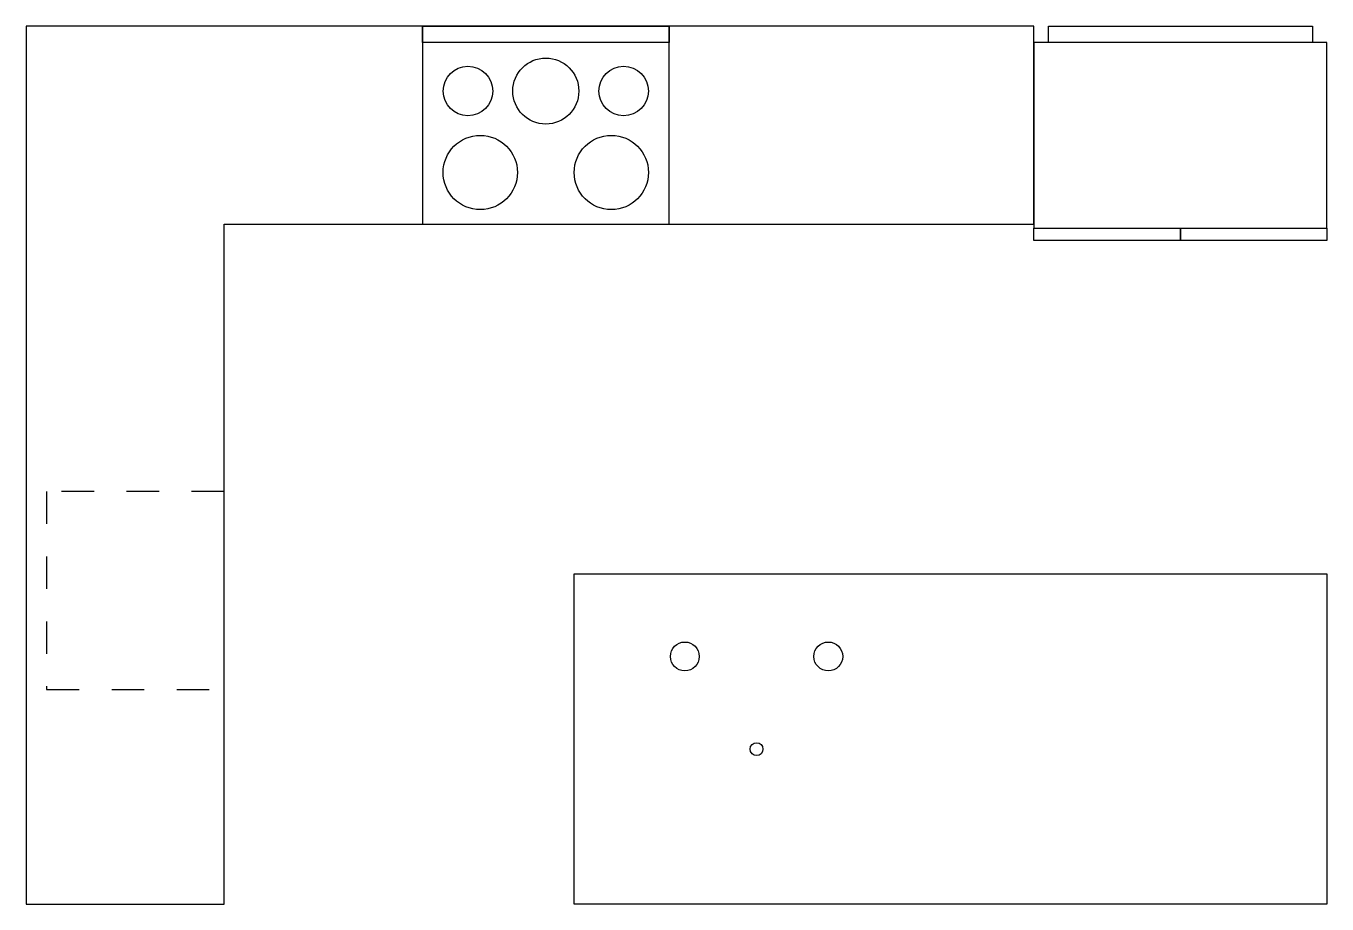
# Model space of a CAD drawing. Header units: millimetres. Extents: x 1.17 to 5.17, y 1.55 to 4.25.
import ezdxf

# ---------------------------------------------------------------- set-up
doc = ezdxf.new("R2010")
doc.units = ezdxf.units.MM
doc.linetypes.add('ACAD_ISO03W100', pattern=[30, 12, -18])

msp = doc.modelspace()

# ---------------------------------------------------------------- linework, layer by layer
msp.add_line((4.2723, 3.6399), (4.2723, 4.2495))
msp.add_lwpolyline([(4.2723, 4.2495), (1.1716, 4.2495), (1.1716, 1.5471), (1.7812, 1.5471), (1.7812, 3.6399), (4.2723, 3.6399)])
for points in [[(2.3913, 4.2495), (3.1501, 4.2495), (3.1501, 4.1987), (2.3913, 4.1987)], [(2.3913, 3.6399), (3.1501, 3.6399), (3.1501, 4.2495), (2.3913, 4.2495)], [(4.3168, 4.1987), (4.3168, 4.2495), (5.1296, 4.2495), (5.1296, 4.1987)], [(4.2723, 3.6272), (5.174, 3.6272), (5.174, 4.1987), (4.2723, 4.1987)], [(4.2723, 3.5891), (4.2723, 3.6272), (4.7232, 3.6272), (4.7232, 3.5891)], [(4.7232, 3.5891), (4.7232, 3.6272), (5.174, 3.6272), (5.174, 3.5891)], [(2.858, 1.5471), (2.858, 2.5631), (5.174, 2.5631), (5.174, 1.5471)]]:
    msp.add_lwpolyline(points, close=True)
at = {"linetype": 'ACAD_ISO03W100', "ltscale": 0.004}
msp.add_lwpolyline([(1.7812, 2.8171), (1.2351, 2.8171), (1.2351, 2.2075), (1.7812, 2.2075)], dxfattribs=at)
for centre, radius in [((2.5312, 4.0494), 0.0762), ((2.7707, 4.0494), 0.1016), ((3.0102, 4.0494), 0.0762), ((2.5691, 3.7987), 0.1143), ((2.9723, 3.7987), 0.1143), ((3.1984, 2.3091), 0.0444), ((3.6398, 2.3091), 0.0444), ((3.4191, 2.0237), 0.0198)]:
    msp.add_circle(centre, radius)

doc.saveas('drawing.dxf')
